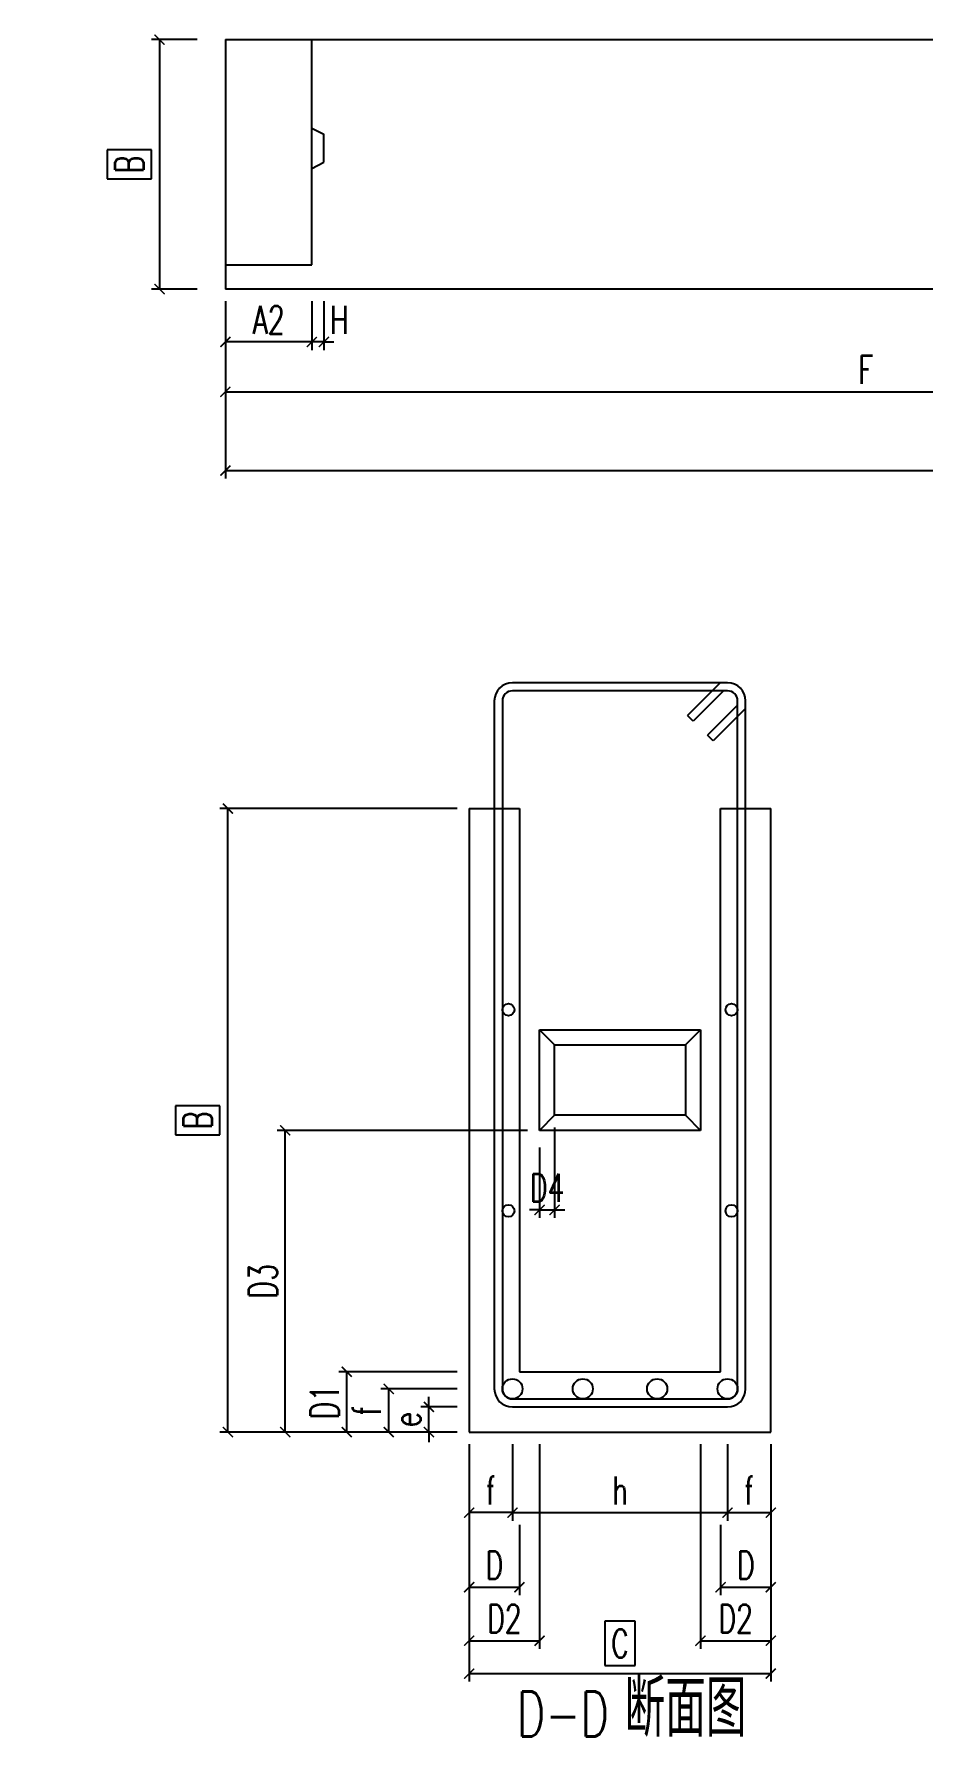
# Model space of a CAD drawing. Header units: inches. Extents: x 280713 to 330889, y 163288 to 177285.
# Drawn here: x 283613 to 285823, y 166162 to 170394 of the extents above; entities that cross this region are included whole.
import ezdxf

# ---------------------------------------------------------------- set-up
doc = ezdxf.new("R2010")
doc.units = ezdxf.units.IN
for name, color, linetype in [('PC梁箍筋', 3, 'Continuous'), ('PC梁钢筋', 6, 'Continuous'), ('尺寸', 7, 'Continuous'), ('文字', 7, 'Continuous'), ('箍筋', 3, 'Continuous'), ('键槽', 200, 'Continuous'), ('预制构件', 30, 'Continuous')]:
    doc.layers.add(name, color=color, linetype=linetype)
doc.styles.add('中文标注', font='standard.shx', dxfattribs={"bigfont": 'gbcbig.shx'})
doc.styles.add('副本柱标注', font='simplex.shx', dxfattribs={"width": 0.7, "bigfont": 'gbcbig.shx'})
doc.styles.add('尺寸123', font='simplex1.shx', dxfattribs={"width": 0.7, "height": 70, "bigfont": 'gbcbig.shx'})
doc.styles.add('尺寸用', font='', dxfattribs={"width": 0.7, "height": 40})
doc.styles.get('尺寸用').set_extended_font_data('SimSun')
doc.dimstyles.new('S-10', dxfattribs={"dimscale": 10, "dimtxt": 3.5, "dimasz": 2.5, "dimexe": 2, "dimexo": 3, "dimgap": 2, "dimtad": 1, "dimdec": 1, "dimdsep": 46, "dimtxsty": '尺寸用', "dimblk": 'ARCHTICK', "dimcen": 1.75, "dimaunit": 1, "dimadec": 0, "dimazin": 0, "dimtfac": 1, "dimtdec": 1, "dimtix": 1, "dimtmove": 2, "dimatfit": 3, "dimfxl": 1, "dimarcsym": 0})
doc.dimstyles.new('s-8', dxfattribs={"dimscale": 10, "dimtxt": 3.5, "dimasz": 2.5, "dimexe": 2, "dimexo": 3, "dimgap": 2, "dimtad": 1, "dimdec": 1, "dimlfac": 0.4, "dimdsep": 46, "dimtxsty": '尺寸123', "dimblk": 'ARCHTICK', "dimcen": 1.75, "dimaunit": 1, "dimadec": 0, "dimazin": 0, "dimtfac": 1, "dimtdec": 1, "dimtix": 1, "dimtmove": 2, "dimatfit": 3, "dimfxl": 1, "dimarcsym": 0})
doc.dimstyles.new('副本 S-10', dxfattribs={"dimscale": 10, "dimtxt": 3.5, "dimasz": 2.5, "dimexe": 2, "dimexo": 3, "dimgap": -2, "dimtad": 1, "dimdec": 1, "dimdsep": 46, "dimtxsty": '尺寸用', "dimblk": 'ARCHTICK', "dimcen": 1.75, "dimaunit": 1, "dimadec": 0, "dimazin": 0, "dimtfac": 1, "dimtdec": 1, "dimtix": 1, "dimtmove": 2, "dimatfit": 3, "dimfxl": 1, "dimarcsym": 0})
doc.dimstyles.new('副本 s-8', dxfattribs={"dimscale": 10, "dimtxt": 3.5, "dimasz": 2.5, "dimexe": 2, "dimexo": 3, "dimgap": -2, "dimtad": 1, "dimdec": 1, "dimlfac": 0.4, "dimdsep": 46, "dimtxsty": '尺寸123', "dimblk": 'ARCHTICK', "dimcen": 1.75, "dimaunit": 1, "dimadec": 0, "dimazin": 0, "dimtfac": 1, "dimtdec": 1, "dimtix": 1, "dimtmove": 2, "dimatfit": 3, "dimfxl": 1, "dimarcsym": 0})

# ---------------------------------------------------------------- blocks, each defined once
blk = doc.blocks.new('_ArchTick')
at = {"color": 0, "linetype": 'ByBlock', "const_width": 0.15}
blk.add_lwpolyline([(-0.5, -0.5), (0.5, 0.5)], dxfattribs=at)
blk = doc.blocks.new('*D702')
at = {"layer": 'Defpoints', "color": 0, "transparency": 16777216}
for p in [(284048.2, 170380.6), (283924.8, 169760.6), (284048.2, 169760.6)]:
    blk.add_point(p, dxfattribs=at)
at = {"layer": '尺寸', "color": 0, "lineweight": -2, "transparency": 16777216}
for p, q in [((284018.2, 170380.6), (283904.8, 170380.6)), ((283924.8, 170380.6), (283924.8, 169760.6)), ((283904.8, 170107), (283794.8, 170107)), ((283794.8, 170107), (283794.8, 170034.3)), ((283904.8, 170034.3), (283904.8, 170107)), ((283794.8, 170034.3), (283904.8, 170034.3)), ((284018.2, 169760.6), (283904.8, 169760.6))]:
    blk.add_line(p, q, dxfattribs=at)
at = {"layer": '尺寸', "color": 0, "lineweight": -2, "transparency": 16777216, "xscale": 25, "yscale": 25, "zscale": 25}
for p, rotation in [((283924.8, 170380.6), 90), ((283924.8, 169760.6), 270)]:
    blk.add_blockref('_ArchTick', p, dxfattribs=dict(at, rotation=rotation))
at = {"layer": '尺寸', "color": 0, "transparency": 16777216, "insert": (283849.8, 170070.6), "char_height": 70, "attachment_point": 5, "rotation": 90, "style": '副本柱标注'}
blk.add_mtext('B', dxfattribs=at)
blk = doc.blocks.new('*D712')
at = {"layer": 'Defpoints', "color": 0, "transparency": 16777216}
for p in [(284088.5, 169760.6), (287273.5, 169760.6), (287273.5, 169505.1)]:
    blk.add_point(p, dxfattribs=at)
at = {"layer": '尺寸', "color": 0, "lineweight": -2, "transparency": 16777216}
for p, q in [((284088.5, 169730.6), (284088.5, 169485.1)), ((287273.5, 169730.6), (287273.5, 169485.1)), ((284088.5, 169505.1), (287273.5, 169505.1))]:
    blk.add_line(p, q, dxfattribs=at)
at = {"layer": '尺寸', "color": 0, "lineweight": -2, "transparency": 16777216, "xscale": 25, "yscale": 25, "zscale": 25, "rotation": 180}
blk.add_blockref('_ArchTick', (284088.5, 169505.1), dxfattribs=at)
at = {"layer": '尺寸', "color": 0, "lineweight": -2, "transparency": 16777216, "xscale": 25, "yscale": 25, "zscale": 25}
blk.add_blockref('_ArchTick', (287273.5, 169505.1), dxfattribs=at)
at = {"layer": '尺寸', "color": 0, "transparency": 16777216, "insert": (285681, 169560.1), "char_height": 70, "attachment_point": 5, "style": '尺寸123'}
blk.add_mtext('F', dxfattribs=at)
blk = doc.blocks.new('*D716')
at = {"layer": 'Defpoints', "color": 0, "transparency": 16777216}
for p in [(284088.5, 169760.6), (291718.5, 169760.6), (291718.5, 169309.4)]:
    blk.add_point(p, dxfattribs=at)
at = {"layer": '尺寸', "color": 0, "lineweight": -2, "transparency": 16777216}
for p, q in [((284088.5, 169730.6), (284088.5, 169289.4)), ((291718.5, 169730.6), (291718.5, 169289.4)), ((287942.2, 169439.4), (287864.9, 169439.4)), ((287864.9, 169439.4), (287864.9, 169329.4)), ((287942.2, 169329.4), (287942.2, 169439.4)), ((284088.5, 169309.4), (291718.5, 169309.4)), ((287864.9, 169329.4), (287942.2, 169329.4))]:
    blk.add_line(p, q, dxfattribs=at)
at = {"layer": '尺寸', "color": 0, "lineweight": -2, "transparency": 16777216, "xscale": 25, "yscale": 25, "zscale": 25, "rotation": 180}
blk.add_blockref('_ArchTick', (284088.5, 169309.4), dxfattribs=at)
at = {"layer": '尺寸', "color": 0, "lineweight": -2, "transparency": 16777216, "xscale": 25, "yscale": 25, "zscale": 25}
blk.add_blockref('_ArchTick', (291718.5, 169309.4), dxfattribs=at)
at = {"layer": '尺寸', "color": 0, "transparency": 16777216, "insert": (287903.5, 169384.4), "char_height": 70, "attachment_point": 5, "style": '副本柱标注'}
blk.add_mtext('A', dxfattribs=at)
blk = doc.blocks.new('*D781')
at = {"layer": 'Defpoints', "color": 0, "transparency": 16777216}
for p in [(284494.7, 167027), (284694.7, 167027), (284694.7, 166919.5)]:
    blk.add_point(p, dxfattribs=at)
at = {"layer": '尺寸', "color": 0, "lineweight": -2, "transparency": 16777216}
for p, q in [((284664.7, 167027), (284474.7, 167027)), ((284494.7, 166919.5), (284494.7, 167027)), ((284664.7, 166919.5), (284474.7, 166919.5))]:
    blk.add_line(p, q, dxfattribs=at)
at = {"layer": '尺寸', "color": 0, "lineweight": -2, "transparency": 16777216, "xscale": 25, "yscale": 25, "zscale": 25}
for p, rotation in [((284494.7, 167027), 90), ((284494.7, 166919.5), 270)]:
    blk.add_blockref('_ArchTick', p, dxfattribs=dict(at, rotation=rotation))
at = {"layer": '尺寸', "color": 0, "transparency": 16777216, "insert": (284439.7, 166973.2), "char_height": 70, "attachment_point": 5, "rotation": 90, "style": '尺寸123'}
blk.add_mtext('f', dxfattribs=at)
blk = doc.blocks.new('*D785')
at = {"layer": 'Defpoints', "color": 0, "transparency": 16777216}
for p in [(284094.7, 168469.5), (284694.7, 168469.5), (284694.7, 166919.5)]:
    blk.add_point(p, dxfattribs=at)
at = {"layer": '尺寸', "color": 0, "lineweight": -2, "transparency": 16777216}
for p, q in [((284664.7, 168469.5), (284074.7, 168469.5)), ((284094.7, 166919.5), (284094.7, 168469.5)), ((284074.7, 167730.8), (283964.7, 167730.8)), ((283964.7, 167730.8), (283964.7, 167658.1)), ((284074.7, 167658.1), (284074.7, 167730.8)), ((283964.7, 167658.1), (284074.7, 167658.1)), ((284664.7, 166919.5), (284074.7, 166919.5))]:
    blk.add_line(p, q, dxfattribs=at)
at = {"layer": '尺寸', "color": 0, "lineweight": -2, "transparency": 16777216, "xscale": 25, "yscale": 25, "zscale": 25}
for p, rotation in [((284094.7, 168469.5), 90), ((284094.7, 166919.5), 270)]:
    blk.add_blockref('_ArchTick', p, dxfattribs=dict(at, rotation=rotation))
at = {"layer": '尺寸', "color": 0, "transparency": 16777216, "insert": (284019.7, 167694.5), "char_height": 70, "attachment_point": 5, "rotation": 90, "style": '尺寸123'}
blk.add_mtext('B', dxfattribs=at)
blk = doc.blocks.new('*D791')
at = {"layer": 'Defpoints', "color": 0, "transparency": 16777216}
for p in [(284694.7, 166919.5), (284802.2, 166919.5), (284694.7, 166719.3)]:
    blk.add_point(p, dxfattribs=at)
at = {"layer": '尺寸', "color": 0, "lineweight": -2, "transparency": 16777216}
for p, q in [((284694.7, 166889.5), (284694.7, 166699.3)), ((284802.2, 166889.5), (284802.2, 166699.3)), ((284802.2, 166719.3), (284694.7, 166719.3))]:
    blk.add_line(p, q, dxfattribs=at)
at = {"layer": '尺寸', "color": 0, "lineweight": -2, "transparency": 16777216, "xscale": 25, "yscale": 25, "zscale": 25, "rotation": 180}
blk.add_blockref('_ArchTick', (284694.7, 166719.3), dxfattribs=at)
at = {"layer": '尺寸', "color": 0, "lineweight": -2, "transparency": 16777216, "xscale": 25, "yscale": 25, "zscale": 25}
blk.add_blockref('_ArchTick', (284802.2, 166719.3), dxfattribs=at)
at = {"layer": '尺寸', "color": 0, "transparency": 16777216, "insert": (284748.4, 166774.3), "char_height": 70, "attachment_point": 5, "style": '尺寸123'}
blk.add_mtext('f', dxfattribs=at)
blk = doc.blocks.new('*D794')
at = {"layer": 'Defpoints', "color": 0, "transparency": 16777216}
for p in [(284802.2, 166919.5), (285337.2, 166919.5), (285337.2, 166719.3)]:
    blk.add_point(p, dxfattribs=at)
at = {"layer": '尺寸', "color": 0, "lineweight": -2, "transparency": 16777216}
for p, q in [((284802.2, 166889.5), (284802.2, 166699.3)), ((285337.2, 166889.5), (285337.2, 166699.3)), ((284802.2, 166719.3), (285337.2, 166719.3))]:
    blk.add_line(p, q, dxfattribs=at)
at = {"layer": '尺寸', "color": 0, "lineweight": -2, "transparency": 16777216, "xscale": 25, "yscale": 25, "zscale": 25, "rotation": 180}
blk.add_blockref('_ArchTick', (284802.2, 166719.3), dxfattribs=at)
at = {"layer": '尺寸', "color": 0, "lineweight": -2, "transparency": 16777216, "xscale": 25, "yscale": 25, "zscale": 25}
blk.add_blockref('_ArchTick', (285337.2, 166719.3), dxfattribs=at)
at = {"layer": '尺寸', "color": 0, "transparency": 16777216, "insert": (285069.7, 166774.3), "char_height": 70, "attachment_point": 5, "style": '尺寸123'}
blk.add_mtext('h', dxfattribs=at)
blk = doc.blocks.new('*D795')
at = {"layer": 'Defpoints', "color": 0, "transparency": 16777216}
for p in [(285337.2, 166919.5), (285444.7, 166919.5), (285444.7, 166719.3)]:
    blk.add_point(p, dxfattribs=at)
at = {"layer": '尺寸', "color": 0, "lineweight": -2, "transparency": 16777216}
for p, q in [((285337.2, 166889.5), (285337.2, 166699.3)), ((285444.7, 166889.5), (285444.7, 166699.3)), ((285337.2, 166719.3), (285444.7, 166719.3))]:
    blk.add_line(p, q, dxfattribs=at)
at = {"layer": '尺寸', "color": 0, "lineweight": -2, "transparency": 16777216, "xscale": 25, "yscale": 25, "zscale": 25, "rotation": 180}
blk.add_blockref('_ArchTick', (285337.2, 166719.3), dxfattribs=at)
at = {"layer": '尺寸', "color": 0, "lineweight": -2, "transparency": 16777216, "xscale": 25, "yscale": 25, "zscale": 25}
blk.add_blockref('_ArchTick', (285444.7, 166719.3), dxfattribs=at)
at = {"layer": '尺寸', "color": 0, "transparency": 16777216, "insert": (285390.9, 166774.3), "char_height": 70, "attachment_point": 5, "style": '尺寸123'}
blk.add_mtext('f', dxfattribs=at)
blk = doc.blocks.new('*D796')
at = {"layer": 'Defpoints', "color": 0, "transparency": 16777216}
for p in [(284694.7, 166919.5), (285444.7, 166919.5), (285444.7, 166319.3)]:
    blk.add_point(p, dxfattribs=at)
at = {"layer": '尺寸', "color": 0, "lineweight": -2, "transparency": 16777216}
for p, q in [((284694.7, 166889.5), (284694.7, 166299.3)), ((285444.7, 166889.5), (285444.7, 166299.3)), ((285107.2, 166449.3), (285032.2, 166449.3)), ((285032.2, 166449.3), (285032.2, 166339.3)), ((285107.2, 166339.3), (285107.2, 166449.3)), ((284694.7, 166319.3), (285444.7, 166319.3)), ((285032.2, 166339.3), (285107.2, 166339.3))]:
    blk.add_line(p, q, dxfattribs=at)
at = {"layer": '尺寸', "color": 0, "lineweight": -2, "transparency": 16777216, "xscale": 25, "yscale": 25, "zscale": 25, "rotation": 180}
blk.add_blockref('_ArchTick', (284694.7, 166319.3), dxfattribs=at)
at = {"layer": '尺寸', "color": 0, "lineweight": -2, "transparency": 16777216, "xscale": 25, "yscale": 25, "zscale": 25}
blk.add_blockref('_ArchTick', (285444.7, 166319.3), dxfattribs=at)
at = {"layer": '尺寸', "color": 0, "transparency": 16777216, "insert": (285069.7, 166394.3), "char_height": 70, "width": 350, "attachment_point": 5, "style": '尺寸123'}
blk.add_mtext('C', dxfattribs=at)
blk = doc.blocks.new('*D797')
at = {"layer": 'Defpoints', "color": 0, "transparency": 16777216}
for p in [(284594.6, 166982), (284694.7, 166982), (284694.7, 166919.5)]:
    blk.add_point(p, dxfattribs=at)
at = {"layer": '尺寸', "color": 0, "lineweight": -2, "transparency": 16777216}
for p, q in [((284664.7, 166982), (284574.6, 166982)), ((284594.6, 166982), (284594.6, 167007)), ((284594.6, 166919.5), (284594.6, 166982)), ((284664.7, 166919.5), (284574.6, 166919.5)), ((284594.6, 166919.5), (284594.6, 166894.5))]:
    blk.add_line(p, q, dxfattribs=at)
at = {"layer": '尺寸', "color": 0, "lineweight": -2, "transparency": 16777216, "xscale": 25, "yscale": 25, "zscale": 25}
for p, rotation in [((284594.6, 166982), 270), ((284594.6, 166919.5), 90)]:
    blk.add_blockref('_ArchTick', p, dxfattribs=dict(at, rotation=rotation))
at = {"layer": '尺寸', "color": 0, "transparency": 16777216, "insert": (284539.6, 166950.7), "char_height": 70, "attachment_point": 5, "rotation": 90, "style": '尺寸123'}
blk.add_mtext('e', dxfattribs=at)
blk = doc.blocks.new('*D798')
at = {"layer": 'Defpoints', "color": 0, "transparency": 16777216}
for p in [(284390.4, 167069.5), (284694.7, 167069.5), (284405.3, 166919.5)]:
    blk.add_point(p, dxfattribs=at)
at = {"layer": '尺寸', "color": 0, "lineweight": -2, "transparency": 16777216}
for p, q in [((284664.7, 167069.5), (284370.4, 167069.5)), ((284390.4, 166919.5), (284390.4, 167069.5)), ((284375.3, 166919.5), (284370.4, 166919.5))]:
    blk.add_line(p, q, dxfattribs=at)
at = {"layer": '尺寸', "color": 0, "lineweight": -2, "transparency": 16777216, "xscale": 25, "yscale": 25, "zscale": 25}
for p, rotation in [((284390.4, 167069.5), 90), ((284390.4, 166919.5), 270)]:
    blk.add_blockref('_ArchTick', p, dxfattribs=dict(at, rotation=rotation))
at = {"layer": '尺寸', "color": 0, "transparency": 16777216, "insert": (284335.4, 166994.5), "char_height": 70, "attachment_point": 5, "rotation": 90, "style": '尺寸123'}
blk.add_mtext('D1', dxfattribs=at)
blk = doc.blocks.new('*D800')
at = {"layer": 'Defpoints', "color": 0, "transparency": 16777216}
for p in [(284694.7, 166719.3), (284819.7, 166719.3), (284819.7, 166534)]:
    blk.add_point(p, dxfattribs=at)
at = {"layer": '尺寸', "color": 0, "lineweight": -2, "transparency": 16777216}
for p, q in [((284694.7, 166689.3), (284694.7, 166514)), ((284819.7, 166689.3), (284819.7, 166514)), ((284694.7, 166534), (284819.7, 166534))]:
    blk.add_line(p, q, dxfattribs=at)
at = {"layer": '尺寸', "color": 0, "lineweight": -2, "transparency": 16777216, "xscale": 25, "yscale": 25, "zscale": 25, "rotation": 180}
blk.add_blockref('_ArchTick', (284694.7, 166534), dxfattribs=at)
at = {"layer": '尺寸', "color": 0, "lineweight": -2, "transparency": 16777216, "xscale": 25, "yscale": 25, "zscale": 25}
blk.add_blockref('_ArchTick', (284819.7, 166534), dxfattribs=at)
at = {"layer": '尺寸', "color": 0, "transparency": 16777216, "insert": (284757.2, 166589), "char_height": 70, "attachment_point": 5, "style": '尺寸123'}
blk.add_mtext('D', dxfattribs=at)
blk = doc.blocks.new('*D802')
at = {"layer": 'Defpoints', "color": 0, "transparency": 16777216}
for p in [(285319.7, 166719.3), (285444.7, 166719.3), (285444.7, 166534)]:
    blk.add_point(p, dxfattribs=at)
at = {"layer": '尺寸', "color": 0, "lineweight": -2, "transparency": 16777216}
for p, q in [((285319.7, 166689.3), (285319.7, 166514)), ((285444.7, 166689.3), (285444.7, 166514)), ((285319.7, 166534), (285444.7, 166534))]:
    blk.add_line(p, q, dxfattribs=at)
at = {"layer": '尺寸', "color": 0, "lineweight": -2, "transparency": 16777216, "xscale": 25, "yscale": 25, "zscale": 25, "rotation": 180}
blk.add_blockref('_ArchTick', (285319.7, 166534), dxfattribs=at)
at = {"layer": '尺寸', "color": 0, "lineweight": -2, "transparency": 16777216, "xscale": 25, "yscale": 25, "zscale": 25}
blk.add_blockref('_ArchTick', (285444.7, 166534), dxfattribs=at)
at = {"layer": '尺寸', "color": 0, "transparency": 16777216, "insert": (285382.2, 166589), "char_height": 70, "attachment_point": 5, "style": '尺寸123'}
blk.add_mtext('D', dxfattribs=at)
blk = doc.blocks.new('*D827')
at = {"layer": 'Defpoints', "color": 0, "transparency": 16777216}
for p in [(284088.5, 169760.6), (284303.5, 169760.6), (284088.5, 169629.1)]:
    blk.add_point(p, dxfattribs=at)
at = {"layer": '尺寸', "color": 0, "lineweight": -2, "transparency": 16777216}
for p, q in [((284088.5, 169730.6), (284088.5, 169609.1)), ((284303.5, 169730.6), (284303.5, 169609.1)), ((284303.5, 169629.1), (284088.5, 169629.1))]:
    blk.add_line(p, q, dxfattribs=at)
at = {"layer": '尺寸', "color": 0, "lineweight": -2, "transparency": 16777216, "xscale": 25, "yscale": 25, "zscale": 25, "rotation": 180}
blk.add_blockref('_ArchTick', (284088.5, 169629.1), dxfattribs=at)
at = {"layer": '尺寸', "color": 0, "lineweight": -2, "transparency": 16777216, "xscale": 25, "yscale": 25, "zscale": 25}
blk.add_blockref('_ArchTick', (284303.5, 169629.1), dxfattribs=at)
at = {"layer": '尺寸', "color": 0, "transparency": 16777216, "insert": (284196, 169684.1), "char_height": 70, "width": 1166.667, "attachment_point": 5, "style": '尺寸123'}
blk.add_mtext('A2', dxfattribs=at)
blk = doc.blocks.new('*D839')
at = {"layer": 'Defpoints', "color": 0, "transparency": 16777216}
for p in [(284869.7, 166919.5), (284694.7, 166586.3), (284869.7, 166401)]:
    blk.add_point(p, dxfattribs=at)
at = {"layer": '尺寸', "color": 0, "lineweight": -2, "transparency": 16777216}
for p, q in [((284869.7, 166889.5), (284869.7, 166381)), ((284694.7, 166556.3), (284694.7, 166381)), ((284694.7, 166401), (284869.7, 166401))]:
    blk.add_line(p, q, dxfattribs=at)
at = {"layer": '尺寸', "color": 0, "lineweight": -2, "transparency": 16777216, "xscale": 25, "yscale": 25, "zscale": 25, "rotation": 180}
blk.add_blockref('_ArchTick', (284694.7, 166401), dxfattribs=at)
at = {"layer": '尺寸', "color": 0, "lineweight": -2, "transparency": 16777216, "xscale": 25, "yscale": 25, "zscale": 25}
blk.add_blockref('_ArchTick', (284869.7, 166401), dxfattribs=at)
at = {"layer": '尺寸', "color": 0, "transparency": 16777216, "insert": (284782.2, 166456), "char_height": 70, "attachment_point": 5, "style": '尺寸123'}
blk.add_mtext('D2', dxfattribs=at)
blk = doc.blocks.new('*D840')
at = {"layer": 'Defpoints', "color": 0, "transparency": 16777216}
for p in [(285269.7, 166919.5), (285444.7, 166586.3), (285444.7, 166401)]:
    blk.add_point(p, dxfattribs=at)
at = {"layer": '尺寸', "color": 0, "lineweight": -2, "transparency": 16777216}
for p, q in [((285269.7, 166889.5), (285269.7, 166381)), ((285444.7, 166556.3), (285444.7, 166381)), ((285269.7, 166401), (285444.7, 166401))]:
    blk.add_line(p, q, dxfattribs=at)
at = {"layer": '尺寸', "color": 0, "lineweight": -2, "transparency": 16777216, "xscale": 25, "yscale": 25, "zscale": 25, "rotation": 180}
blk.add_blockref('_ArchTick', (285269.7, 166401), dxfattribs=at)
at = {"layer": '尺寸', "color": 0, "lineweight": -2, "transparency": 16777216, "xscale": 25, "yscale": 25, "zscale": 25}
blk.add_blockref('_ArchTick', (285444.7, 166401), dxfattribs=at)
at = {"layer": '尺寸', "color": 0, "transparency": 16777216, "insert": (285357.2, 166456), "char_height": 70, "width": 326.667, "attachment_point": 5, "style": '尺寸123'}
blk.add_mtext('D2', dxfattribs=at)
blk = doc.blocks.new('*D841')
at = {"layer": 'Defpoints', "color": 0, "transparency": 16777216}
for p in [(284907.2, 167707), (284869.7, 167657), (284907.2, 167471.7)]:
    blk.add_point(p, dxfattribs=at)
at = {"layer": '尺寸', "color": 0, "lineweight": -2, "transparency": 16777216}
for p, q in [((284907.2, 167677), (284907.2, 167451.7)), ((284869.7, 167627), (284869.7, 167451.7)), ((284869.7, 167471.7), (284844.7, 167471.7)), ((284869.7, 167471.7), (284907.2, 167471.7)), ((284907.2, 167471.7), (284932.2, 167471.7))]:
    blk.add_line(p, q, dxfattribs=at)
at = {"layer": '尺寸', "color": 0, "lineweight": -2, "transparency": 16777216, "xscale": 25, "yscale": 25, "zscale": 25}
blk.add_blockref('_ArchTick', (284869.7, 167471.7), dxfattribs=at)
at = {"layer": '尺寸', "color": 0, "lineweight": -2, "transparency": 16777216, "xscale": 25, "yscale": 25, "zscale": 25, "rotation": 180}
blk.add_blockref('_ArchTick', (284907.2, 167471.7), dxfattribs=at)
at = {"layer": '尺寸', "color": 0, "transparency": 16777216, "insert": (284888.4, 167526.7), "char_height": 70, "attachment_point": 5, "style": '尺寸123'}
blk.add_mtext('D4', dxfattribs=at)
blk = doc.blocks.new('*D842')
at = {"layer": 'Defpoints', "color": 0, "transparency": 16777216}
for p in [(284237.2, 167669.5), (284869.7, 167669.5), (284252.1, 166919.5)]:
    blk.add_point(p, dxfattribs=at)
at = {"layer": '尺寸', "color": 0, "lineweight": -2, "transparency": 16777216}
for p, q in [((284839.7, 167669.5), (284217.2, 167669.5)), ((284237.2, 166919.5), (284237.2, 167669.5)), ((284222.1, 166919.5), (284217.2, 166919.5))]:
    blk.add_line(p, q, dxfattribs=at)
at = {"layer": '尺寸', "color": 0, "lineweight": -2, "transparency": 16777216, "xscale": 25, "yscale": 25, "zscale": 25}
for p, rotation in [((284237.2, 167669.5), 90), ((284237.2, 166919.5), 270)]:
    blk.add_blockref('_ArchTick', p, dxfattribs=dict(at, rotation=rotation))
at = {"layer": '尺寸', "color": 0, "transparency": 16777216, "insert": (284182.2, 167294.5), "char_height": 70, "attachment_point": 5, "rotation": 90, "style": '尺寸123'}
blk.add_mtext('D3', dxfattribs=at)
blk = doc.blocks.new('*D843')
at = {"layer": 'Defpoints', "color": 0, "transparency": 16777216}
for p in [(284303.5, 169760.6), (284333.5, 169760.6), (284303.5, 169629.1)]:
    blk.add_point(p, dxfattribs=at)
at = {"layer": '尺寸', "color": 0, "lineweight": -2, "transparency": 16777216}
for p, q in [((284303.5, 169730.6), (284303.5, 169609.1)), ((284333.5, 169730.6), (284333.5, 169609.1)), ((284303.5, 169629.1), (284278.5, 169629.1)), ((284333.5, 169629.1), (284303.5, 169629.1)), ((284333.5, 169629.1), (284358.5, 169629.1))]:
    blk.add_line(p, q, dxfattribs=at)
at = {"layer": '尺寸', "color": 0, "lineweight": -2, "transparency": 16777216, "xscale": 25, "yscale": 25, "zscale": 25}
blk.add_blockref('_ArchTick', (284303.5, 169629.1), dxfattribs=at)
at = {"layer": '尺寸', "color": 0, "lineweight": -2, "transparency": 16777216, "xscale": 25, "yscale": 25, "zscale": 25, "rotation": 180}
blk.add_blockref('_ArchTick', (284333.5, 169629.1), dxfattribs=at)
at = {"layer": '尺寸', "color": 0, "transparency": 16777216, "insert": (284371.4, 169684.1), "char_height": 70, "width": 1166.667, "attachment_point": 5, "style": '尺寸123'}
blk.add_mtext('H', dxfattribs=at)

msp = doc.modelspace()

# ---------------------------------------------------------------- linework, layer by layer
at = {"layer": 'PC梁箍筋'}
for p, q in [((285337.17, 168781.98), (284802.17, 168781.98)), ((285337.17, 168761.98), (284802.17, 168761.98)), ((284757.17, 168736.98), (284757.17, 167026.98)), ((284777.17, 168736.98), (284777.17, 167026.98)), ((285362.17, 167026.98), (285362.17, 168736.98)), ((285382.17, 167026.98), (285382.17, 168736.98)), ((284802.17, 167001.98), (285337.17, 167001.98)), ((284802.17, 166981.98), (285337.17, 166981.98))]:
    msp.add_line(p, q, dxfattribs=at)
for centre, radius, start, end in [((284802.17, 168736.98), 45, 90, 180), ((284802.17, 168736.98), 25, 90, 180), ((285337.17, 168736.98), 45, 0, 90), ((285337.17, 168736.98), 25, 0, 90), ((284802.17, 167026.98), 45, 180, 270), ((284802.17, 167026.98), 25, 180, 270), ((285337.17, 167026.98), 45, 270, 0), ((285337.17, 167026.98), 25, 270, 0)]:
    msp.add_arc(centre, radius, start, end, dxfattribs=at)
at = {"layer": 'PC梁钢筋'}
for centre, radius in [((284792.17, 167969.48), 15), ((285347.17, 167969.48), 15), ((284792.17, 167469.48), 15), ((285347.17, 167469.48), 15), ((284802.17, 167026.98), 25), ((284977.17, 167026.98), 25), ((285162.17, 167026.98), 25), ((285337.17, 167026.98), 25)]:
    msp.add_circle(centre, radius, dxfattribs=at)
at = {"layer": '箍筋'}
for p, q in [((285318.47, 168781.98), (285237.51, 168701.02)), ((285326.76, 168761.98), (285251.65, 168686.87)), ((285362.17, 168726.56), (285287.07, 168651.45)), ((285382.17, 168718.27), (285301.21, 168637.31)), ((285251.65, 168686.87), (285237.51, 168701.02)), ((285301.21, 168637.31), (285287.07, 168651.45))]:
    msp.add_line(p, q, dxfattribs=at)
at = {"layer": '键槽', "ltscale": 0.05}
for p, q in [((284869.67, 167919.48), (285269.67, 167919.48)), ((284869.67, 167669.48), (284869.67, 167919.48)), ((284869.67, 167919.48), (284907.17, 167881.98)), ((285232.17, 167881.98), (285269.67, 167919.48)), ((285269.67, 167919.48), (285269.67, 167669.48)), ((284907.17, 167881.98), (285232.17, 167881.98)), ((284907.17, 167706.98), (284907.17, 167881.98)), ((285232.17, 167881.98), (285232.17, 167706.98)), ((284907.17, 167706.98), (284869.67, 167669.48)), ((285232.17, 167706.98), (284907.17, 167706.98)), ((285232.17, 167706.98), (285269.67, 167669.48)), ((285269.67, 167669.48), (284869.67, 167669.48))]:
    msp.add_line(p, q, dxfattribs=at)
at = {"layer": '预制构件'}
for p, q in [((284088.53, 170380.63), (284088.53, 169760.63)), ((284088.53, 170380.63), (287273.53, 170380.63)), ((284303.53, 169820.63), (284303.53, 170380.63)), ((284303.53, 170160.63), (284333.53, 170145.63)), ((284333.53, 170075.63), (284333.53, 170145.63)), ((284303.53, 170060.63), (284333.53, 170075.63)), ((284088.53, 169820.63), (284303.53, 169820.63)), ((287273.53, 169760.63), (284088.53, 169760.63)), ((284694.67, 168469.48), (284694.67, 166919.48)), ((284694.67, 168469.48), (284819.67, 168469.48)), ((284819.67, 168469.48), (284819.67, 167069.48)), ((285319.67, 167069.48), (285319.67, 168469.48)), ((285319.67, 168469.48), (285444.67, 168469.48)), ((285444.67, 166919.48), (285444.67, 168469.48)), ((284819.67, 167069.48), (285319.67, 167069.48)), ((284694.67, 166919.48), (285444.67, 166919.48))]:
    msp.add_line(p, q, dxfattribs=at)

# ---------------------------------------------------------------- texts
at = {"layer": '文字', "style": '中文标注'}
msp.add_text('断面图', height=140, dxfattribs=at).set_placement((285081.48, 166162.67))
at = {"layer": '文字', "style": '尺寸123', "width": 0.7}
msp.add_text('D-D', height=112, dxfattribs=at).set_placement((284813.38, 166163.09))

# ---------------------------------------------------------------- dimensions: what is measured, and where the dimension line sits
at = {"layer": '尺寸', "color": 1}
for base, p1, p2, dimstyle, override, picture, middle in [((283924.76, 169760.63), (284048.24, 170380.63), (284048.24, 169760.63), '副本 S-10', {"dimtxt": 7, "dimtxsty": '副本柱标注'}, '*D702', (283849.76, 170070.63)), ((284094.67, 168469.48), (284694.67, 166919.48), (284694.67, 168469.48), '副本 s-8', {"dimtxt": 7}, '*D785', (284019.67, 167694.48))]:
    dim = msp.add_linear_dim(base=base, p1=p1, p2=p2, angle=90, text='B', dimstyle=dimstyle, override=override, dxfattribs=at)
    dim.commit()
    dim.dimension.update_dxf_attribs({"geometry": picture, "text_midpoint": middle})
at = {"layer": '尺寸', "color": 6}
for base, p1, p2, text, dimstyle, override, picture, middle in [((284088.53, 169629.13), (284303.53, 169760.63), (284088.53, 169760.63), 'A2', 'S-10', {"dimtxt": 7, "dimtxsty": '尺寸123'}, '*D827', (284196.03, 169684.13)), ((287273.53, 169505.08), (284088.53, 169760.63), (287273.53, 169760.63), 'F', 'S-10', {"dimtxt": 7, "dimtxsty": '尺寸123'}, '*D712', (285681.03, 169560.08)), ((284819.67, 166534), (284694.67, 166719.32), (284819.67, 166719.32), 'D', 's-8', {"dimtxt": 7}, '*D800', (284757.17, 166589)), ((285444.67, 166534), (285319.67, 166719.32), (285444.67, 166719.32), 'D', 's-8', {"dimtxt": 7}, '*D802', (285382.17, 166589))]:
    dim = msp.add_linear_dim(base=base, p1=p1, p2=p2, text=text, dimstyle=dimstyle, override=override, dxfattribs=at)
    dim.commit()
    dim.dimension.update_dxf_attribs({"geometry": picture, "text_midpoint": middle})
at = {"layer": '尺寸', "color": 5}
dim = msp.add_linear_dim(base=(284303.53, 169629.13), p1=(284333.53, 169760.63), p2=(284303.53, 169760.63), text='H', dimstyle='S-10', override={"dimtxt": 7, "dimtxsty": '尺寸123'}, dxfattribs=at)
dim.commit()
dim.dimension.update_dxf_attribs({"geometry": '*D843', "text_midpoint": (284371.41, 169684.13), "dimtype": 160})
at = {"layer": '尺寸', "color": 1}
for base, p1, p2, text, dimstyle, override, picture, middle in [((291718.53, 169309.38), (284088.53, 169760.63), (291718.53, 169760.63), 'A', '副本 S-10', {"dimtxt": 7, "dimtxsty": '副本柱标注'}, '*D716', (287903.53, 169384.38)), ((285444.67, 166319.32), (284694.67, 166919.48), (285444.67, 166919.48), 'C', '副本 s-8', {"dimtxt": 7}, '*D796', (285069.67, 166394.32))]:
    dim = msp.add_linear_dim(base=base, p1=p1, p2=p2, text=text, dimstyle=dimstyle, override=override, dxfattribs=at)
    dim.commit()
    dim.dimension.update_dxf_attribs({"geometry": picture, "text_midpoint": middle})
at = {"layer": '尺寸', "color": 5}
for base, p1, p2, text, picture, middle in [((284907.17, 167471.66), (284869.67, 167656.98), (284907.17, 167706.98), 'D4', '*D841', (284888.42, 167526.66)), ((284869.67, 166401.04), (284694.67, 166586.35), (284869.67, 166919.48), 'D2', '*D839', (284782.17, 166456.04)), ((285444.67, 166401.04), (285269.67, 166919.48), (285444.67, 166586.35), 'D2', '*D840', (285357.17, 166456.04))]:
    dim = msp.add_linear_dim(base=base, p1=p1, p2=p2, text=text, dimstyle='s-8', override={"dimtxt": 7}, dxfattribs=at)
    dim.commit()
    dim.dimension.update_dxf_attribs({"geometry": picture, "text_midpoint": middle})
dim = msp.add_linear_dim(base=(284237.15, 167669.48), p1=(284252.11, 166919.48), p2=(284869.67, 167669.48), angle=90, text='D3', dimstyle='s-8', override={"dimtxt": 7}, dxfattribs=at)
dim.commit()
dim.dimension.update_dxf_attribs({"geometry": '*D842', "text_midpoint": (284182.15, 167294.48)})
at = {"layer": '尺寸', "color": 6}
dim = msp.add_linear_dim(base=(284390.39, 167069.48), p1=(284405.34, 166919.48), p2=(284694.67, 167069.48), angle=90, text='D1', dimstyle='s-8', override={"dimtxt": 7}, dxfattribs=at)
dim.commit()
dim.dimension.update_dxf_attribs({"geometry": '*D798', "text_midpoint": (284335.39, 166994.48)})
at = {"layer": '尺寸', "color": 2}
dim = msp.add_linear_dim(base=(284494.67, 167026.98), p1=(284694.67, 166919.48), p2=(284694.67, 167026.98), angle=90, text='f', dimstyle='s-8', override={"dimtxt": 7}, dxfattribs=at)
dim.commit()
dim.dimension.update_dxf_attribs({"geometry": '*D781', "text_midpoint": (284439.67, 166973.23)})
at = {"layer": '尺寸'}
dim = msp.add_linear_dim(base=(284594.56, 166981.98), p1=(284694.67, 166919.48), p2=(284694.67, 166981.98), angle=90, text='e', dimstyle='s-8', override={"dimtxt": 7}, dxfattribs=at)
dim.commit()
dim.dimension.update_dxf_attribs({"geometry": '*D797', "text_midpoint": (284539.56, 166950.73)})
at = {"layer": '尺寸', "color": 2}
for base, p1, p2, text, picture, middle in [((284694.67, 166719.32), (284802.17, 166919.48), (284694.67, 166919.48), 'f', '*D791', (284748.42, 166774.32)), ((285337.17, 166719.32), (284802.17, 166919.48), (285337.17, 166919.48), 'h', '*D794', (285069.67, 166774.32)), ((285444.67, 166719.32), (285337.17, 166919.48), (285444.67, 166919.48), 'f', '*D795', (285390.92, 166774.32))]:
    dim = msp.add_linear_dim(base=base, p1=p1, p2=p2, text=text, dimstyle='s-8', override={"dimtxt": 7}, dxfattribs=at)
    dim.commit()
    dim.dimension.update_dxf_attribs({"geometry": picture, "text_midpoint": middle})

doc.saveas('drawing.dxf')
